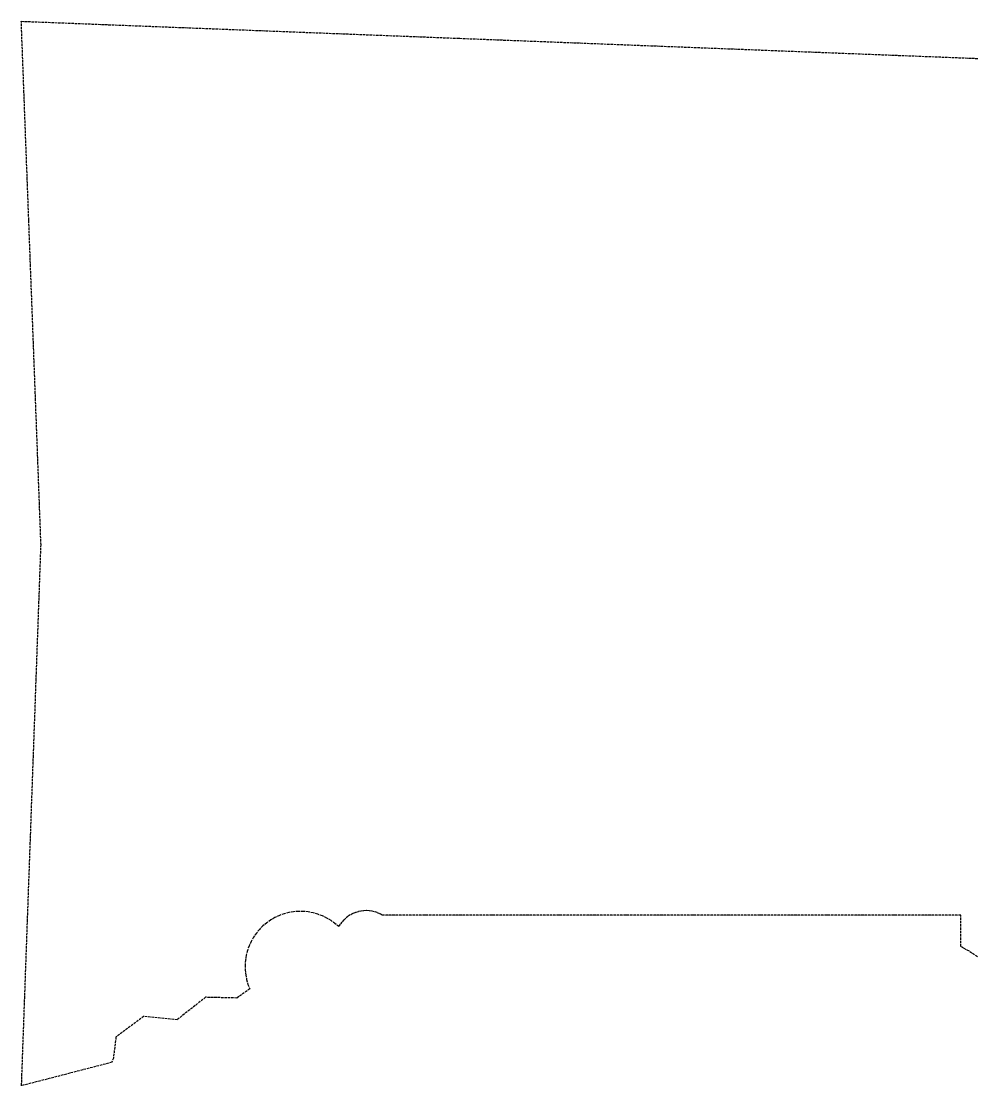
# Model space of a CAD drawing. Header units: millimetres. Extents: x -74219 to 26724, y -11313 to 45223.
# Drawn here: x -74219 to -23748, y -11313 to 45223 of the extents above; entities that cross this region are included whole.
import ezdxf

# ---------------------------------------------------------------- set-up
doc = ezdxf.new("R2010")
doc.units = ezdxf.units.MM
doc.linetypes.add('DASHDOT', pattern=[3.556, 2.54, -0.508, 0, -0.508])
doc.layers.add('SMK-LOT', color=1, linetype='DASHDOT')

msp = doc.modelspace()

# ---------------------------------------------------------------- linework, layer by layer
at = {"layer": 'SMK-LOT', "ltscale": 50}
msp.add_lwpolyline([(-23445.4, -4464.1), (-23872.8, -4175.5), (-24324.1, -3925.8), (-24324.1, -2249.6), (-55047.4, -2249.6), (-55178.1, -2179.4), (-55314.4, -2121), (-55455.5, -2074.9), (-55600, -2041.5), (-55746.9, -2020.9), (-55895.1, -2013.4), (-56043.4, -2019.1), (-56190.5, -2037.8), (-56335.5, -2069.5), (-56477.1, -2113.8), (-56614.2, -2170.5), (-56745.7, -2239.1), (-56870.7, -2319.1), (-56988.1, -2409.7), (-57097.1, -2510.4), (-57196.7, -2620.4), (-57286.2, -2738.7), (-57364.9, -2864.5), (-57561, -2693.1), (-57771.5, -2539.8), (-57994.7, -2405.7), (-58229, -2291.9), (-58472.4, -2199.3), (-58723, -2128.6), (-58978.9, -2080.3), (-59238.1, -2054.9), (-59498.5, -2052.5), (-59758.1, -2073.2), (-60014.9, -2116.8), (-60266.8, -2182.9), (-60511.8, -2271.1), (-60748.1, -2380.6), (-60973.7, -2510.6), (-61187, -2660), (-61386.2, -2827.7), (-61569.8, -3012.5), (-61736.3, -3212.7), (-61884.4, -3426.9), (-62013, -3653.3), (-62121.1, -3890.3), (-62207.7, -4135.9), (-62272.3, -4388.2), (-62314.3, -4645.2), (-62333.4, -4904.9), (-62329.4, -5165.3), (-62302.4, -5424.3), (-62252.5, -5679.9), (-62180.2, -5930.1), (-62086.1, -6173), (-62774.5, -6657.2), (-64434.4, -6617.1), (-65946.9, -7812.9), (-67721.9, -7634.4), (-69190.4, -8734.8), (-69329.7, -9844), (-69408.4, -10070.9), (-74205.3, -11313.2), (-73172.1, 17414.3), (-73272.7, 20088.4), (-73461, 25088.4), (-73540.8, 27209.7), (-74219, 45222.9), (9656.2, 41965.1)], dxfattribs=at)

doc.saveas('drawing.dxf')
